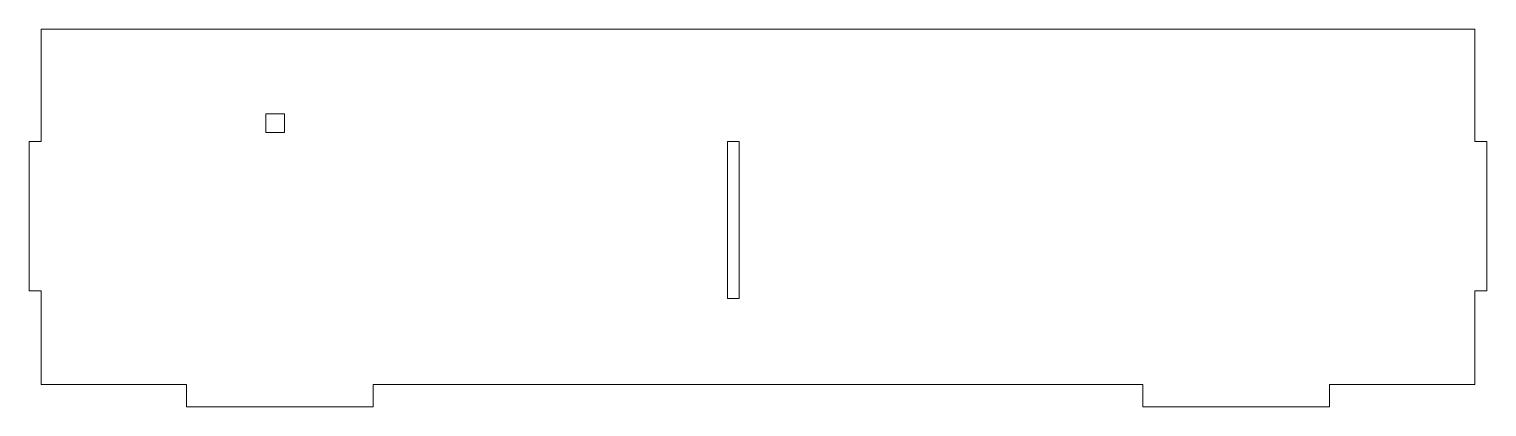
# Model space of a CAD drawing. Header units: millimetres. Extents: x -195 to 195, y -1 to 100.
import ezdxf

# ---------------------------------------------------------------- set-up
doc = ezdxf.new("R2010")
doc.units = ezdxf.units.MM
doc.layers.add('1', color=7, linetype='Continuous', true_color=0xffffff)

msp = doc.modelspace()

# ---------------------------------------------------------------- linework, layer by layer
at = {"layer": '1', "color": 1, "linetype": 'Continuous', "lineweight": 5}
for p, q in [((191.8, 100), (-191.8, 100)), ((-191.8, 100), (-191.8, 70)), ((-191.8, 100), (-191.8, 70)), ((191.8, 100), (-191.8, 100)), ((191.8, 70), (191.8, 100)), ((191.8, 70), (191.8, 100)), ((-131.68, 77.37), (-126.68, 77.37)), ((-131.68, 77.37), (-126.68, 77.37)), ((-131.68, 72.37), (-131.68, 77.37)), ((-131.68, 72.37), (-131.68, 77.37)), ((-126.68, 77.37), (-126.68, 72.37)), ((-126.68, 77.37), (-126.68, 72.37)), ((-126.68, 72.37), (-131.68, 72.37)), ((-126.68, 72.37), (-131.68, 72.37)), ((-191.8, 70), (-195, 70)), ((-195, 70), (-195, 30)), ((-191.8, 70), (-195, 70)), ((-195, 70), (-195, 30)), ((-8.2, 70), (-5, 70)), ((-8.2, 28), (-8.2, 70)), ((-8.2, 28), (-8.2, 70)), ((-8.2, 70), (-5, 70)), ((-5, 70), (-5, 28)), ((-5, 70), (-5, 28)), ((195, 70), (191.8, 70)), ((195, 70), (191.8, 70)), ((195, 30), (195, 70)), ((195, 30), (195, 70)), ((-195, 30), (-191.8, 30)), ((-195, 30), (-191.8, 30)), ((-191.8, 30), (-191.8, 5)), ((-191.8, 30), (-191.8, 5)), ((-5, 28), (-8.2, 28)), ((-5, 28), (-8.2, 28)), ((191.8, 5), (191.8, 30)), ((191.8, 30), (195, 30)), ((191.8, 30), (195, 30)), ((191.8, 5), (191.8, 30)), ((-191.8, 5), (-152.92, 5)), ((-191.8, 5), (-152.92, 5)), ((-152.92, 5), (-152.92, -1)), ((-152.92, 5), (-152.92, -1)), ((-102.92, 5), (102.92, 5)), ((-102.92, 5), (102.92, 5)), ((-102.92, -1), (-102.92, 5)), ((-102.92, -1), (-102.92, 5)), ((102.92, 5), (102.92, -1)), ((102.92, 5), (102.92, -1)), ((152.92, -1), (152.92, 5)), ((152.92, 5), (191.8, 5)), ((152.92, -1), (152.92, 5)), ((152.92, 5), (191.8, 5)), ((-152.92, -1), (-102.92, -1)), ((-152.92, -1), (-102.92, -1)), ((102.92, -1), (152.92, -1)), ((102.92, -1), (152.92, -1))]:
    msp.add_line(p, q, dxfattribs=at)

doc.saveas('drawing.dxf')
